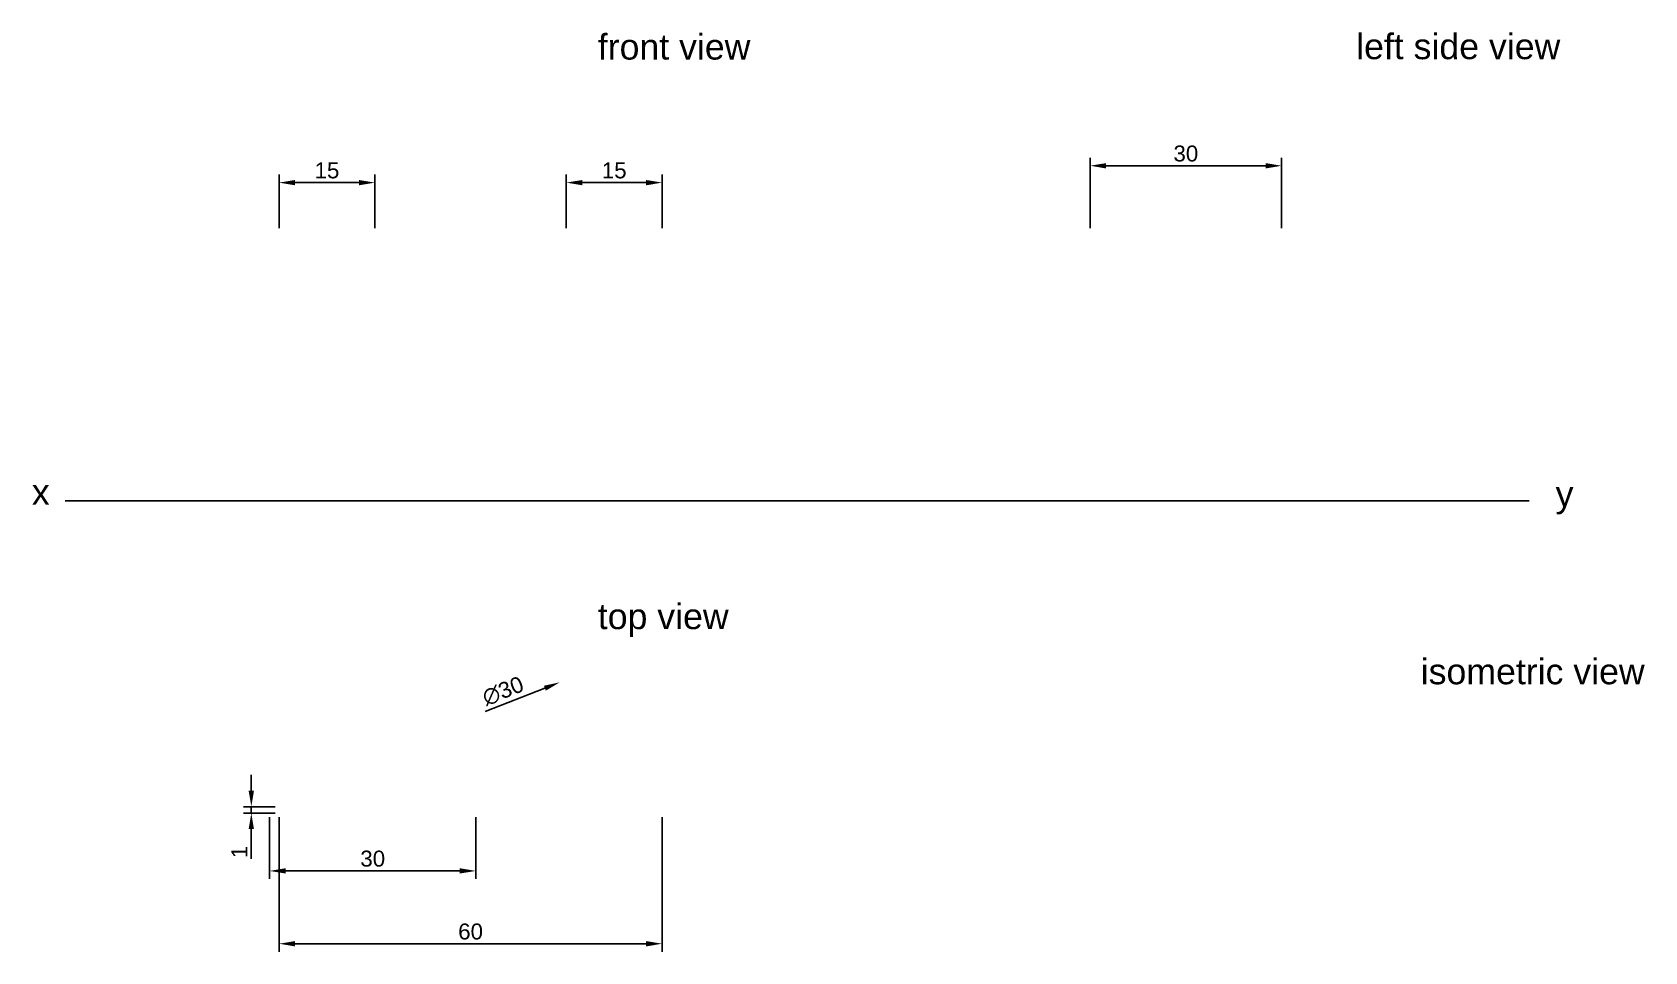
# Paper-space layout 'Layout1' of a CAD drawing. Header units: millimetres. Extents: x 5 to 257, y 39 to 183.
import ezdxf

# ---------------------------------------------------------------- set-up
doc = ezdxf.new("R2010")
doc.units = ezdxf.units.MM
doc.styles.get("Standard").update_dxf_attribs({"font": 'arial.ttf'})
doc.dimstyles.new('ISO-25', dxfattribs={"dimtxt": 2.5, "dimasz": 2.5, "dimexe": 1.25, "dimexo": 0.625, "dimtad": 1, "dimtxsty": 'Standard', "dimcen": 2.5, "dimadec": 0, "dimazin": 0, "dimtfac": 1, "dimtmove": 0, "dimatfit": 3, "dimfxl": 1, "dimarcsym": 0})

# ---------------------------------------------------------------- blocks, each defined once
blk = doc.blocks.new('*D12')
at = {"color": 0, "lineweight": -2, "transparency": 16777216}
for p, q in [((43.21, 152.32), (43.21, 160.69)), ((45.71, 159.44), (55.71, 159.44)), ((58.21, 152.32), (58.21, 160.69))]:
    blk.add_line(p, q, dxfattribs=at)
at = {"color": 0, "transparency": 16777216}
for points in [[(45.71, 159.85), (45.71, 159.02), (43.21, 159.44)], [(55.71, 159.85), (55.71, 159.02), (58.21, 159.44)]]:
    blk.add_solid(points, dxfattribs=at)
at = {"layer": 'Defpoints', "color": 0, "transparency": 16777216}
for p in [(58.21, 159.44), (43.21, 151.7), (58.21, 151.7)]:
    blk.add_point(p, dxfattribs=at)
at = {"color": 0, "transparency": 16777216, "insert": (50.71, 161.34), "char_height": 2.5, "attachment_point": 5}
blk.add_mtext('15', dxfattribs=at)
blk = doc.blocks.new('*D13')
at = {"color": 0, "lineweight": -2, "transparency": 16777216}
for p, q in [((88.21, 152.32), (88.21, 160.69)), ((90.71, 159.44), (100.71, 159.44)), ((103.21, 152.32), (103.21, 160.69))]:
    blk.add_line(p, q, dxfattribs=at)
at = {"color": 0, "transparency": 16777216}
for points in [[(90.71, 159.85), (90.71, 159.02), (88.21, 159.44)], [(100.71, 159.85), (100.71, 159.02), (103.21, 159.44)]]:
    blk.add_solid(points, dxfattribs=at)
at = {"layer": 'Defpoints', "color": 0, "transparency": 16777216}
for p in [(103.21, 159.44), (88.21, 151.7), (103.21, 151.7)]:
    blk.add_point(p, dxfattribs=at)
at = {"color": 0, "transparency": 16777216, "insert": (95.71, 161.34), "char_height": 2.5, "attachment_point": 5}
blk.add_mtext('15', dxfattribs=at)
blk = doc.blocks.new('*D14')
at = {"color": 0, "lineweight": -2, "transparency": 16777216}
for p, q in [((170.27, 152.32), (170.27, 163.33)), ((172.77, 162.08), (197.77, 162.08)), ((200.27, 152.32), (200.27, 163.33))]:
    blk.add_line(p, q, dxfattribs=at)
at = {"color": 0, "transparency": 16777216}
for points in [[(172.77, 162.49), (172.77, 161.66), (170.27, 162.08)], [(197.77, 162.49), (197.77, 161.66), (200.27, 162.08)]]:
    blk.add_solid(points, dxfattribs=at)
at = {"layer": 'Defpoints', "color": 0, "transparency": 16777216}
for p in [(200.27, 162.08), (170.27, 151.7), (200.27, 151.7)]:
    blk.add_point(p, dxfattribs=at)
at = {"color": 0, "transparency": 16777216, "insert": (185.27, 163.98), "char_height": 2.5, "attachment_point": 5}
blk.add_mtext('30', dxfattribs=at)
blk = doc.blocks.new('*D15')
at = {"color": 0, "lineweight": -2, "transparency": 16777216}
blk.add_line((75.5, 76.61), (84.85, 80.28), dxfattribs=at)
at = {"color": 0, "transparency": 16777216}
blk.add_solid([(84.7, 80.66), (85, 79.89), (87.18, 81.19)], dxfattribs=at)
at = {"layer": 'Defpoints', "color": 0, "transparency": 16777216}
for p in [(87.18, 81.19), (59.25, 70.24)]:
    blk.add_point(p, dxfattribs=at)
at = {"color": 0, "transparency": 16777216, "insert": (78.29, 79.82), "char_height": 2.5, "attachment_point": 5, "rotation": 21.4018}
blk.add_mtext('∅30', dxfattribs=at)
blk = doc.blocks.new('*D16')
at = {"color": 0, "lineweight": -2, "transparency": 16777216}
for p, q in [((38.86, 64.21), (38.86, 66.71)), ((42.59, 61.71), (37.61, 61.71)), ((42.59, 60.71), (37.61, 60.71)), ((38.86, 61.71), (38.86, 60.71)), ((38.86, 58.21), (38.86, 53.54))]:
    blk.add_line(p, q, dxfattribs=at)
at = {"color": 0, "transparency": 16777216}
for points in [[(38.44, 64.21), (39.27, 64.21), (38.86, 61.71)], [(38.44, 58.21), (39.27, 58.21), (38.86, 60.71)]]:
    blk.add_solid(points, dxfattribs=at)
at = {"layer": 'Defpoints', "color": 0, "transparency": 16777216}
for p in [(38.86, 60.71), (43.21, 61.71), (43.21, 60.71)]:
    blk.add_point(p, dxfattribs=at)
at = {"color": 0, "transparency": 16777216, "insert": (36.98, 54.63), "char_height": 2.5, "attachment_point": 5, "rotation": 90}
blk.add_mtext('1', dxfattribs=at)
blk = doc.blocks.new('*D17')
at = {"color": 0, "lineweight": -2, "transparency": 16777216}
for p, q in [((41.73, 60.09), (41.73, 50.41)), ((74.02, 60.09), (74.02, 50.41)), ((44.23, 51.66), (71.52, 51.66))]:
    blk.add_line(p, q, dxfattribs=at)
at = {"color": 0, "transparency": 16777216}
for points in [[(44.23, 52.08), (44.23, 51.25), (41.73, 51.66)], [(71.52, 52.08), (71.52, 51.25), (74.02, 51.66)]]:
    blk.add_solid(points, dxfattribs=at)
at = {"layer": 'Defpoints', "color": 0, "transparency": 16777216}
for p in [(41.73, 60.71), (74.02, 60.71), (74.02, 51.66)]:
    blk.add_point(p, dxfattribs=at)
at = {"color": 0, "transparency": 16777216, "insert": (57.88, 53.57), "char_height": 2.5, "attachment_point": 5}
blk.add_mtext('30', dxfattribs=at)
blk = doc.blocks.new('*D18')
at = {"color": 0, "lineweight": -2, "transparency": 16777216}
for p, q in [((43.21, 60.09), (43.21, 39.01)), ((103.21, 60.09), (103.21, 39.01)), ((45.71, 40.26), (100.71, 40.26))]:
    blk.add_line(p, q, dxfattribs=at)
at = {"color": 0, "transparency": 16777216}
for points in [[(45.71, 40.67), (45.71, 39.84), (43.21, 40.26)], [(100.71, 40.67), (100.71, 39.84), (103.21, 40.26)]]:
    blk.add_solid(points, dxfattribs=at)
at = {"layer": 'Defpoints', "color": 0, "transparency": 16777216}
for p in [(43.21, 60.71), (103.21, 60.71), (103.21, 40.26)]:
    blk.add_point(p, dxfattribs=at)
at = {"color": 0, "transparency": 16777216, "insert": (73.21, 42.16), "char_height": 2.5, "attachment_point": 5}
blk.add_mtext('60', dxfattribs=at)

psp = doc.layouts.get("Layout1")

# ---------------------------------------------------------------- linework, layer by layer
psp.add_line((9.671, 109.635), (239.07, 109.635))

# ---------------------------------------------------------------- texts
for s, p in [('front view', (93.143, 178.704)), ('left side view', (211.949, 178.77)), ('x', (4.474, 108.996)), ('y', (243.2, 108.687)), ('top view', (93.143, 89.52))]:
    psp.add_text(s, height=4).set_placement(p)
at = {"insert": (222.068, 84.887), "char_height": 4, "width": 40.48929, "attachment_point": 1}
psp.add_mtext('isometric view', dxfattribs=at)

# ---------------------------------------------------------------- dimensions: what is measured, and where the dimension line sits
for base, p1, p2, picture, middle in [((200.267, 162.077), (170.267, 151.697), (200.267, 151.697), '*D14', (185.267, 163.98)), ((58.213, 159.435), (43.213, 151.697), (58.213, 151.697), '*D12', (50.713, 161.337)), ((103.213, 159.435), (88.213, 151.697), (103.213, 151.697), '*D13', (95.713, 161.337)), ((103.213, 40.256), (43.213, 60.714), (103.213, 60.714), '*D18', (73.213, 42.158))]:
    dim = psp.add_linear_dim(base=base, p1=p1, p2=p2, dimstyle='ISO-25', override={"dimlfac": -1})
    dim.commit()
    dim.dimension.update_dxf_attribs({"geometry": picture, "text_midpoint": middle})
dim = psp.add_diameter_dim_2p(p1=(59.248, 70.24), p2=(87.179, 81.188), dimstyle='ISO-25', override={"dimlfac": -1})
dim.commit()
dim.dimension.update_dxf_attribs({"geometry": '*D15', "text_midpoint": (79.013, 77.987), "dimtype": 163})
dim = psp.add_linear_dim(base=(38.856, 60.714), p1=(43.213, 61.714), p2=(43.213, 60.714), angle=90, dimstyle='ISO-25', override={"dimlfac": -1})
dim.commit()
dim.dimension.update_dxf_attribs({"geometry": '*D16', "text_midpoint": (36.976, 54.629)})
dim = psp.add_linear_dim(base=(74.021, 51.665), p1=(41.734, 60.714), p2=(74.021, 60.714), text='30', dimstyle='ISO-25')
dim.commit()
dim.dimension.update_dxf_attribs({"geometry": '*D17', "text_midpoint": (57.878, 53.567)})

doc.saveas('drawing.dxf')
